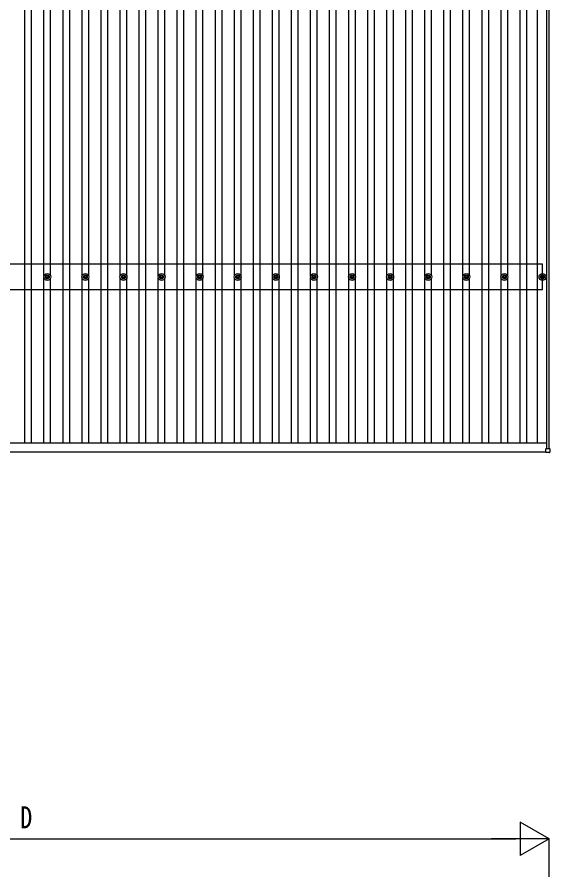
# Model space of a CAD drawing. Units: millimetres, scale not verified. Extents: x -14718 to 14718, y -10395 to 10395.
# Drawn here: x -9024 to -6228, y 1314 to 5829 of the extents above; entities that cross this region are included whole.
import ezdxf
from ezdxf.enums import TextEntityAlignment as Align

# ---------------------------------------------------------------- set-up
doc = ezdxf.new("R2010")
doc.units = ezdxf.units.MM
doc.header["$LTSCALE"] = 40
for name, color, linetype in [('0-5_YKK_13', 4, 'Continuous'), ('0-6_YKK_A1', 4, 'Continuous'), ('0-7_YKK_D', 6, 'Continuous')]:
    doc.layers.add(name, color=color, linetype=linetype)
doc.styles.add('ＭＳ ゴシック', font='')
doc.styles.get('ＭＳ ゴシック').set_extended_font_data('MS Gothic')

msp = doc.modelspace()

# ---------------------------------------------------------------- linework, layer by layer
at = {"layer": '0-5_YKK_13'}
for p, q in [((-8868.18, 4474.55), (-8868.18, 4470.13)), ((-8864.68, 4474.55), (-8864.68, 4470.13)), ((-8668.18, 4474.55), (-8668.18, 4470.13)), ((-8664.68, 4474.55), (-8664.68, 4470.13)), ((-8468.18, 4474.55), (-8468.18, 4470.13)), ((-8464.68, 4474.55), (-8464.68, 4470.13)), ((-8268.18, 4474.55), (-8268.18, 4470.13)), ((-8264.68, 4474.55), (-8264.68, 4470.13)), ((-8068.18, 4474.55), (-8068.18, 4470.13)), ((-8064.68, 4474.55), (-8064.68, 4470.13)), ((-7868.18, 4474.55), (-7868.18, 4470.13)), ((-7864.68, 4474.55), (-7864.68, 4470.13)), ((-7668.18, 4474.55), (-7668.18, 4470.13)), ((-7664.68, 4474.55), (-7664.68, 4470.13)), ((-7468.18, 4474.55), (-7468.18, 4470.13)), ((-7464.68, 4474.55), (-7464.68, 4470.13)), ((-7268.18, 4474.55), (-7268.18, 4470.13)), ((-7264.68, 4474.55), (-7264.68, 4470.13)), ((-7068.18, 4474.55), (-7068.18, 4470.13)), ((-7064.68, 4474.55), (-7064.68, 4470.13)), ((-6868.18, 4474.55), (-6868.18, 4470.13)), ((-6864.68, 4474.55), (-6864.68, 4470.13)), ((-6668.18, 4474.55), (-6668.18, 4470.13)), ((-6664.68, 4474.55), (-6664.68, 4470.13)), ((-6468.18, 4474.55), (-6468.18, 4470.13)), ((-6464.68, 4474.55), (-6464.68, 4470.13)), ((-6268.18, 4474.55), (-6268.18, 4470.13)), ((-6264.68, 4474.55), (-6264.68, 4470.13)), ((-8876.43, 4466.3), (-8872.01, 4466.3)), ((-8876.43, 4462.8), (-8872.01, 4462.8)), ((-8868.18, 4458.97), (-8868.18, 4454.55)), ((-8864.68, 4458.97), (-8864.68, 4454.55)), ((-8860.85, 4466.3), (-8856.43, 4466.3)), ((-8860.85, 4462.8), (-8856.43, 4462.8)), ((-8676.43, 4466.3), (-8672.01, 4466.3)), ((-8676.43, 4462.8), (-8672.01, 4462.8)), ((-8668.18, 4458.97), (-8668.18, 4454.55)), ((-8664.68, 4458.97), (-8664.68, 4454.55)), ((-8660.85, 4466.3), (-8656.43, 4466.3)), ((-8660.85, 4462.8), (-8656.43, 4462.8)), ((-8476.43, 4466.3), (-8472.01, 4466.3)), ((-8476.43, 4462.8), (-8472.01, 4462.8)), ((-8468.18, 4458.97), (-8468.18, 4454.55)), ((-8464.68, 4458.97), (-8464.68, 4454.55)), ((-8460.85, 4466.3), (-8456.43, 4466.3)), ((-8460.85, 4462.8), (-8456.43, 4462.8)), ((-8276.43, 4466.3), (-8272.01, 4466.3)), ((-8276.43, 4462.8), (-8272.01, 4462.8)), ((-8268.18, 4458.97), (-8268.18, 4454.55)), ((-8264.68, 4458.97), (-8264.68, 4454.55)), ((-8260.85, 4466.3), (-8256.43, 4466.3)), ((-8260.85, 4462.8), (-8256.43, 4462.8)), ((-8076.43, 4466.3), (-8072.01, 4466.3)), ((-8076.43, 4462.8), (-8072.01, 4462.8)), ((-8068.18, 4458.97), (-8068.18, 4454.55)), ((-8064.68, 4458.97), (-8064.68, 4454.55)), ((-8060.85, 4466.3), (-8056.43, 4466.3)), ((-8060.85, 4462.8), (-8056.43, 4462.8)), ((-7876.43, 4466.3), (-7872.01, 4466.3)), ((-7876.43, 4462.8), (-7872.01, 4462.8)), ((-7868.18, 4458.97), (-7868.18, 4454.55)), ((-7864.68, 4458.97), (-7864.68, 4454.55)), ((-7860.85, 4466.3), (-7856.43, 4466.3)), ((-7860.85, 4462.8), (-7856.43, 4462.8)), ((-7676.43, 4466.3), (-7672.01, 4466.3)), ((-7676.43, 4462.8), (-7672.01, 4462.8)), ((-7668.18, 4458.97), (-7668.18, 4454.55)), ((-7664.68, 4458.97), (-7664.68, 4454.55)), ((-7660.85, 4466.3), (-7656.43, 4466.3)), ((-7660.85, 4462.8), (-7656.43, 4462.8)), ((-7476.43, 4466.3), (-7472.01, 4466.3)), ((-7476.43, 4462.8), (-7472.01, 4462.8)), ((-7468.18, 4458.97), (-7468.18, 4454.55)), ((-7464.68, 4458.97), (-7464.68, 4454.55)), ((-7460.85, 4466.3), (-7456.43, 4466.3)), ((-7460.85, 4462.8), (-7456.43, 4462.8)), ((-7276.43, 4466.3), (-7272.01, 4466.3)), ((-7276.43, 4462.8), (-7272.01, 4462.8)), ((-7268.18, 4458.97), (-7268.18, 4454.55)), ((-7264.68, 4458.97), (-7264.68, 4454.55)), ((-7260.85, 4466.3), (-7256.43, 4466.3)), ((-7260.85, 4462.8), (-7256.43, 4462.8)), ((-7076.43, 4466.3), (-7072.01, 4466.3)), ((-7076.43, 4462.8), (-7072.01, 4462.8)), ((-7068.18, 4458.97), (-7068.18, 4454.55)), ((-7064.68, 4458.97), (-7064.68, 4454.55)), ((-7060.85, 4466.3), (-7056.43, 4466.3)), ((-7060.85, 4462.8), (-7056.43, 4462.8)), ((-6876.43, 4466.3), (-6872.01, 4466.3)), ((-6876.43, 4462.8), (-6872.01, 4462.8)), ((-6868.18, 4458.97), (-6868.18, 4454.55)), ((-6864.68, 4458.97), (-6864.68, 4454.55)), ((-6860.85, 4466.3), (-6856.43, 4466.3)), ((-6860.85, 4462.8), (-6856.43, 4462.8)), ((-6676.43, 4466.3), (-6672.01, 4466.3)), ((-6676.43, 4462.8), (-6672.01, 4462.8)), ((-6668.18, 4458.97), (-6668.18, 4454.55)), ((-6664.68, 4458.97), (-6664.68, 4454.55)), ((-6660.85, 4466.3), (-6656.43, 4466.3)), ((-6660.85, 4462.8), (-6656.43, 4462.8)), ((-6476.43, 4466.3), (-6472.01, 4466.3)), ((-6476.43, 4462.8), (-6472.01, 4462.8)), ((-6468.18, 4458.97), (-6468.18, 4454.55)), ((-6464.68, 4458.97), (-6464.68, 4454.55)), ((-6460.85, 4466.3), (-6456.43, 4466.3)), ((-6460.85, 4462.8), (-6456.43, 4462.8)), ((-6276.43, 4466.3), (-6272.01, 4466.3)), ((-6276.43, 4462.8), (-6272.01, 4462.8)), ((-6268.18, 4458.97), (-6268.18, 4454.55)), ((-6264.68, 4458.97), (-6264.68, 4454.55)), ((-6260.85, 4466.3), (-6256.43, 4466.3)), ((-6260.85, 4462.8), (-6256.43, 4462.8)), ((-6248.13, 3543.65), (-6248.13, 3561.65)), ((-6247.13, 3562.65), (-6229.13, 3562.65)), ((-6229.13, 3542.65), (-6247.13, 3542.65)), ((-6228.13, 3561.65), (-6228.13, 3543.65))]:
    msp.add_line(p, q, dxfattribs=at)
for centre, radius in [((-8866.43, 4464.55), 18.25), ((-8866.43, 4464.55), 10.15), ((-8866.43, 4464.55), 5.85), ((-8866.43, 4464.55), 5.25), ((-8666.43, 4464.55), 18.25), ((-8666.43, 4464.55), 10.15), ((-8666.43, 4464.55), 5.85), ((-8666.43, 4464.55), 5.25), ((-8466.43, 4464.55), 18.25), ((-8466.43, 4464.55), 10.15), ((-8466.43, 4464.55), 5.85), ((-8466.43, 4464.55), 5.25), ((-8266.43, 4464.55), 18.25), ((-8266.43, 4464.55), 10.15), ((-8266.43, 4464.55), 5.85), ((-8266.43, 4464.55), 5.25), ((-8066.43, 4464.55), 18.25), ((-8066.43, 4464.55), 10.15), ((-8066.43, 4464.55), 5.85), ((-8066.43, 4464.55), 5.25), ((-7866.43, 4464.55), 18.25), ((-7866.43, 4464.55), 10.15), ((-7866.43, 4464.55), 5.85), ((-7866.43, 4464.55), 5.25), ((-7666.43, 4464.55), 18.25), ((-7666.43, 4464.55), 10.15), ((-7666.43, 4464.55), 5.85), ((-7666.43, 4464.55), 5.25), ((-7466.43, 4464.55), 18.25), ((-7466.43, 4464.55), 10.15), ((-7466.43, 4464.55), 5.85), ((-7466.43, 4464.55), 5.25), ((-7266.43, 4464.55), 18.25), ((-7266.43, 4464.55), 10.15), ((-7266.43, 4464.55), 5.85), ((-7266.43, 4464.55), 5.25), ((-7066.43, 4464.55), 18.25), ((-7066.43, 4464.55), 10.15), ((-7066.43, 4464.55), 5.85), ((-7066.43, 4464.55), 5.25), ((-6866.43, 4464.55), 18.25), ((-6866.43, 4464.55), 10.15), ((-6866.43, 4464.55), 5.85), ((-6866.43, 4464.55), 5.25), ((-6666.43, 4464.55), 18.25), ((-6666.43, 4464.55), 10.15), ((-6666.43, 4464.55), 5.85), ((-6666.43, 4464.55), 5.25), ((-6466.43, 4464.55), 18.25), ((-6466.43, 4464.55), 10.15), ((-6466.43, 4464.55), 5.85), ((-6466.43, 4464.55), 5.25), ((-6266.43, 4464.55), 18.25), ((-6266.43, 4464.55), 10.15), ((-6266.43, 4464.55), 5.85), ((-6266.43, 4464.55), 5.25)]:
    msp.add_circle(centre, radius, dxfattribs=at)
for centre, start, end in [((-6247.13, 3561.65), 90, 180), ((-6247.13, 3543.65), 180, 270), ((-6229.13, 3561.65), 0, 90), ((-6229.13, 3543.65), 270, 0)]:
    msp.add_arc(centre, 1, start, end, dxfattribs=at)
at = {"layer": '0-6_YKK_A1'}
for p, q in [((-6243.43, 3562.61), (-6243.43, 8961.03)), ((-6231.43, 3562.61), (-6231.43, 8961.03)), ((-8983.93, 3593.93), (-8983.93, 8934.94)), ((-8948.93, 3593.93), (-8948.93, 8934.94)), ((-8783.93, 3593.93), (-8783.93, 8934.94)), ((-8748.93, 3593.93), (-8748.93, 8934.94)), ((-8583.93, 3593.93), (-8583.93, 8934.94)), ((-8548.93, 3593.93), (-8548.93, 8934.94)), ((-8383.93, 3593.93), (-8383.93, 8934.94)), ((-8348.93, 3593.93), (-8348.93, 8934.94)), ((-8183.93, 3593.93), (-8183.93, 8934.94)), ((-8148.93, 3593.93), (-8148.93, 8934.94)), ((-7983.93, 3593.93), (-7983.93, 8934.94)), ((-7948.93, 3593.93), (-7948.93, 8934.94)), ((-7783.93, 3593.93), (-7783.93, 8934.94)), ((-7748.93, 3593.93), (-7748.93, 8934.94)), ((-7583.93, 3593.93), (-7583.93, 8934.94)), ((-7548.93, 3593.93), (-7548.93, 8934.94)), ((-7383.93, 3593.93), (-7383.93, 8934.94)), ((-7348.93, 3593.93), (-7348.93, 8934.94)), ((-7183.93, 3593.93), (-7183.93, 8934.94)), ((-7148.93, 3593.93), (-7148.93, 8934.94)), ((-6983.93, 3593.93), (-6983.93, 8934.94)), ((-6948.93, 3593.93), (-6948.93, 8934.94)), ((-6783.93, 3593.93), (-6783.93, 8934.94)), ((-6748.93, 3593.93), (-6748.93, 8934.94)), ((-6583.93, 3593.93), (-6583.93, 8934.94)), ((-6548.93, 3593.93), (-6548.93, 8934.94)), ((-6383.93, 3593.93), (-6383.93, 8934.94)), ((-6348.93, 3593.93), (-6348.93, 8934.94)), ((-6292.93, 3593.93), (-6292.93, 8934.94)), ((-8883.93, 4469.73), (-8883.93, 6259.71)), ((-8848.93, 4469.73), (-8848.93, 6259.71)), ((-8683.93, 4469.73), (-8683.93, 6259.71)), ((-8648.93, 4469.73), (-8648.93, 6259.71)), ((-8483.93, 4469.73), (-8483.93, 6259.71)), ((-8448.93, 4469.73), (-8448.93, 6259.71)), ((-8283.93, 4469.73), (-8283.93, 6259.71)), ((-8248.93, 4469.73), (-8248.93, 6259.71)), ((-8083.93, 4469.73), (-8083.93, 6259.71)), ((-8048.93, 4469.73), (-8048.93, 6259.71)), ((-7883.93, 4469.73), (-7883.93, 6259.71)), ((-7848.93, 4469.73), (-7848.93, 6259.71)), ((-7683.93, 4469.73), (-7683.93, 6259.71)), ((-7648.93, 4469.73), (-7648.93, 6259.71)), ((-7483.93, 4469.73), (-7483.93, 6259.71)), ((-7448.93, 4469.73), (-7448.93, 6259.71)), ((-7283.93, 4469.73), (-7283.93, 6259.71)), ((-7248.93, 4469.73), (-7248.93, 6259.71)), ((-7083.93, 4469.73), (-7083.93, 6259.71)), ((-7048.93, 4469.73), (-7048.93, 6259.71)), ((-6883.93, 4469.73), (-6883.93, 6259.71)), ((-6848.93, 4469.73), (-6848.93, 6259.71)), ((-6683.93, 4469.73), (-6683.93, 6259.71)), ((-6648.93, 4469.73), (-6648.93, 6259.71)), ((-6483.93, 4469.73), (-6483.93, 6259.71)), ((-6448.93, 4469.73), (-6448.93, 6259.71)), ((-6266.43, 4531.55), (-11666.43, 4531.55)), ((-6266.43, 4397.55), (-6266.43, 4531.55)), ((-8883.93, 3593.93), (-8883.93, 4459.37)), ((-8848.93, 3593.93), (-8848.93, 4459.37)), ((-8683.93, 3593.93), (-8683.93, 4459.37)), ((-8648.93, 3593.93), (-8648.93, 4459.37)), ((-8483.93, 3593.93), (-8483.93, 4459.37)), ((-8448.93, 3593.93), (-8448.93, 4459.37)), ((-8283.93, 3593.93), (-8283.93, 4459.37)), ((-8248.93, 3593.93), (-8248.93, 4459.37)), ((-8083.93, 3593.93), (-8083.93, 4459.37)), ((-8048.93, 3593.93), (-8048.93, 4459.37)), ((-7883.93, 3593.93), (-7883.93, 4459.37)), ((-7848.93, 3593.93), (-7848.93, 4459.37)), ((-7683.93, 3593.93), (-7683.93, 4459.37)), ((-7648.93, 3593.93), (-7648.93, 4459.37)), ((-7483.93, 3593.93), (-7483.93, 4459.37)), ((-7448.93, 3593.93), (-7448.93, 4459.37)), ((-7283.93, 3593.93), (-7283.93, 4459.37)), ((-7248.93, 3593.93), (-7248.93, 4459.37)), ((-7083.93, 3593.93), (-7083.93, 4459.37)), ((-7048.93, 3593.93), (-7048.93, 4459.37)), ((-6883.93, 3593.93), (-6883.93, 4459.37)), ((-6848.93, 3593.93), (-6848.93, 4459.37)), ((-6683.93, 3593.93), (-6683.93, 4459.37)), ((-6648.93, 3593.93), (-6648.93, 4459.37)), ((-6483.93, 3593.93), (-6483.93, 4459.37)), ((-6448.93, 3593.93), (-6448.93, 4459.37)), ((-6266.43, 4397.55), (-11666.43, 4397.55)), ((-11689.43, 3593.93), (-6243.43, 3593.93)), ((-11684.73, 3545.95), (-6248.13, 3545.95))]:
    msp.add_line(p, q, dxfattribs=at)
at = {"layer": '0-7_YKK_D'}
for p, q in [((-6231.43, 1513.95), (-6382.99, 1601.45)), ((-6382.99, 1601.45), (-6382.99, 1426.45)), ((-11526.43, 1513.95), (-6406.43, 1513.95)), ((-6231.43, 1513.95), (-6534.54, 1513.95)), ((-6231.43, 1513.95), (-6382.99, 1426.45)), ((-6231.43, 1313.95), (-6231.43, 1514.95))]:
    msp.add_line(p, q, dxfattribs=at)

# ---------------------------------------------------------------- texts
at = {"layer": '0-7_YKK_D', "style": 'ＭＳ ゴシック', "width": 0.8}
msp.add_text('D', height=115.5, dxfattribs=at).set_placement((-9008.43, 1533.95), align=Align.BOTTOM_LEFT)

doc.saveas('drawing.dxf')
